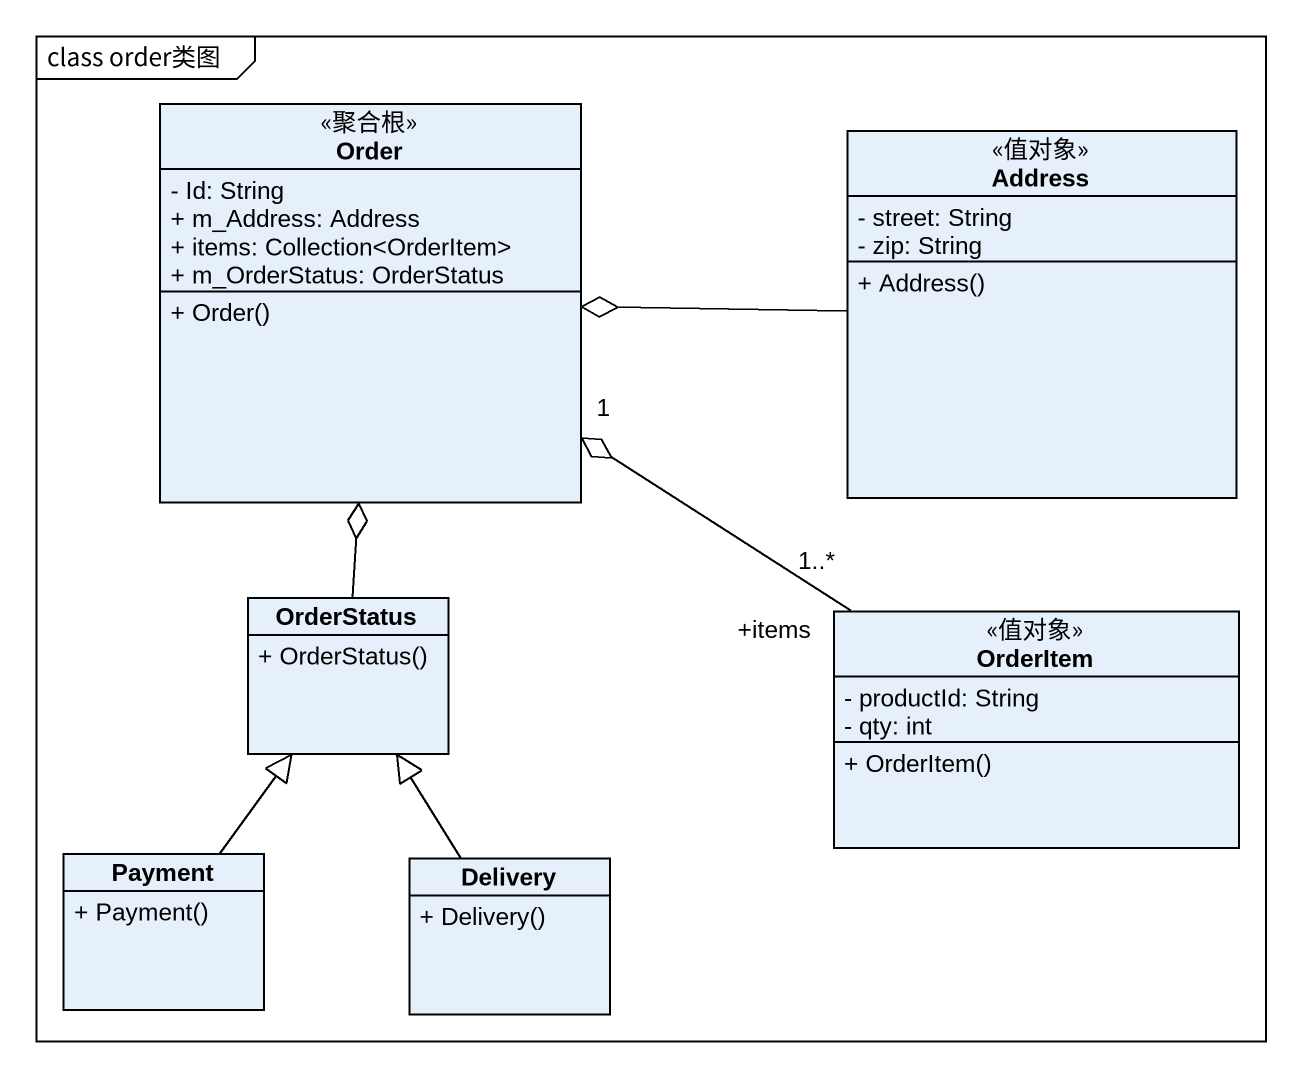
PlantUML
@startuml
mainframe class order类图
hide circle
hide empty members
skinparam classAttributeIconSize 0
class Order <<聚合根>> {
  - Id: String
  + m_Address: Address
  + items: Collection<OrderItem>
  + m_OrderStatus: OrderStatus
  + Order()
}
class Address <<值对象>> {
  - street: String
  - zip: String
  + Address()
}
class OrderStatus {
  + OrderStatus()
}
class OrderItem <<值对象>> {
  - productId: String
  - qty: int
  + OrderItem()
}
class Payment {
  + Payment()
}
class Delivery {
  + Delivery()
}
Address -left-o Order
OrderStatus -up-o Order
OrderItem "+items\n1..*" -up-o "1" Order
Payment -up-|> OrderStatus
Delivery -up-|> OrderStatus
@enduml
